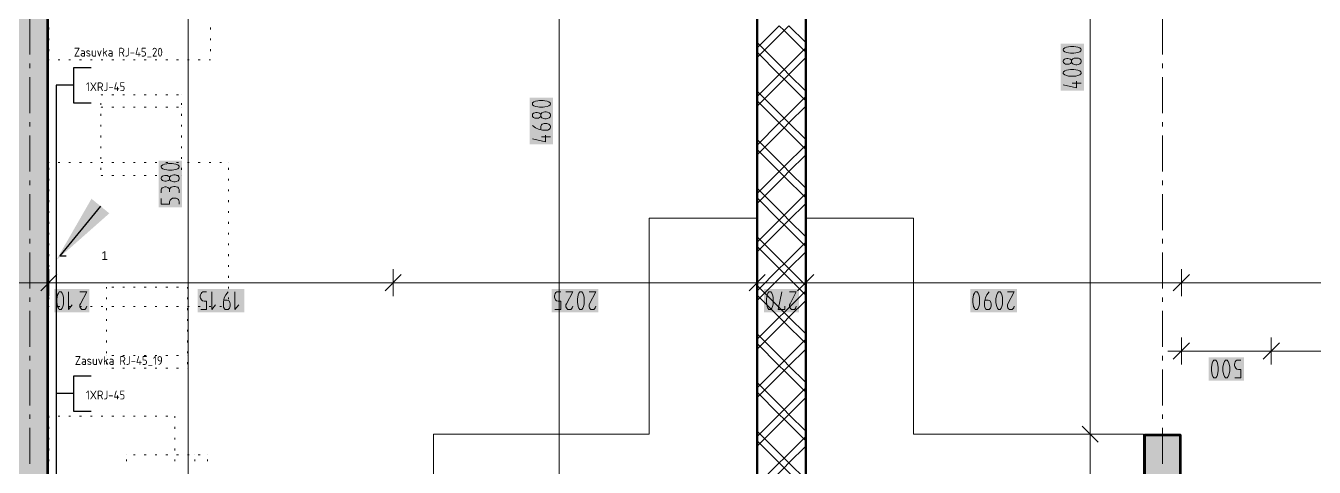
# Model space of a CAD drawing. Header units: millimetres. Extents: x 0 to 594, y 0 to 420.
# Drawn here: x 410.9 to 484.3, y 296.5 to 321.6 of the extents above; entities that cross this region are included whole.
import ezdxf
from ezdxf import colors
from ezdxf.entities.mleader import LeaderData, LeaderLine
from ezdxf.enums import TextEntityAlignment as Align
from ezdxf.math import Vec2, Vec3

# ---------------------------------------------------------------- set-up
doc = ezdxf.new("R2010")
doc.units = ezdxf.units.MM
doc.header["$LTSCALE"] = 8
for name, color, linetype in [('DESC', 1, 'Continuous'), ('PDF_Koty delkove', 7, 'Continuous'), ('PDF_Kuchyne', 7, 'Continuous'), ('PDF_Nabytek', 7, 'Continuous'), ('PDF_Osy hlavni', 7, 'Continuous'), ('PDF_Steny akusticke', 7, 'Continuous'), ('PDF_Steny obvodove nosne', 7, 'Continuous'), ('RED_2.5mm^2', 1, 'Continuous'), ('SYMS', 7, 'Continuous'), ('TAGS', 160, 'Continuous')]:
    doc.layers.add(name, color=color, linetype=linetype)
doc.styles.add('WD_IEC', font='isocp2.shx', dxfattribs={"width": 0.9, "height": 4})

# ---------------------------------------------------------------- blocks, each defined once
blk = doc.blocks.new('RJ45Zasuvka_')
at = {"layer": 'SYMS'}
for p, q in [((0, 0), (0, 1)), ((-1, 0), (-1, -1)), ((1, 0), (-1, 0)), ((1, -1), (1, 0))]:
    blk.add_line(p, q, dxfattribs=at)
at = {"style": 'WD_IEC'}
for tag, height, p in [('INST', 2.7, (-6.093, 12.868)), ('LOC', 2.7, (-6.093, 9.868)), ('TAG1', 2.5, (-6, 6.828)), ('XREF', 2.7, (-6, -2.915)), ('DESC1', 2.7, (-6, -5.715)), ('DESC2', 2.7, (-6, -8.955)), ('DESC3', 2.7, (-6, -12.195))]:
    blk.add_attdef(tag, text='', height=height, dxfattribs=at).set_placement(p, align=Align.RIGHT)
for tag, p, height, flags in [('MFG', (3.917, 14.122), 1.5, 9), ('CAT', (3.917, 11.622), 1.5, 9), ('X2TERM01', (0, 1), 0.08, 1), ('ASSYCODE', (2.5, -0.75), 1, 1), ('FAMILY', (2.5, -2.25), 1, 1)]:
    blk.add_attdef(tag, p, '', height=height, dxfattribs=dict(at, flags=flags))
at = {"style": 'WD_IEC', "width": 0.8}
blk.add_attdef('TERM01', text='', height=2, rotation=90, dxfattribs=at).set_placement((-1, 1), align=Align.RIGHT)

msp = doc.modelspace()

# ---------------------------------------------------------------- linework, layer by layer
at = {"layer": 'PDF_Koty delkove', "lineweight": 18}
for points in [[(420.125, 152.109), (420.125, 185.541), (420.125, 205.447), (420.125, 207.253), (420.125, 208.739), (420.125, 232.622), (420.125, 235.389), (420.125, 238.464), (420.125, 253.839), (420.125, 256.914), (420.125, 259.681), (420.125, 283.564), (420.125, 285.05), (420.125, 340.194)], [(441.282, 253.839), (441.282, 256.606), (441.282, 258.144), (441.282, 262.121), (441.282, 283.564), (441.282, 290.739), (441.282, 292.225), (441.282, 340.194)], [(471.548, 253.839), (471.548, 254.837), (471.548, 256.606), (471.548, 258.144), (471.548, 264.858), (471.548, 283.564), (471.548, 290.739), (471.548, 292.225), (471.548, 298.375), (471.548, 340.194)], [(470.625, 320.462), (470.42, 320.462), (470.318, 320.448), (470.199, 320.421), (470.096, 320.38), (470.027, 320.326), (470.011, 320.298), (470.011, 320.244), (470.027, 320.216), (470.096, 320.162), (470.199, 320.12), (470.318, 320.093), (470.42, 320.079), (470.625, 320.079), (470.727, 320.093), (470.847, 320.12), (470.95, 320.162), (471.019, 320.216)], [(471.019, 320.216), (471.036, 320.244), (471.036, 320.298), (471.019, 320.326), (470.95, 320.38), (470.847, 320.421), (470.727, 320.448), (470.625, 320.462)], [(470.489, 319.669), (470.471, 319.696), (470.42, 319.737), (470.352, 319.764), (470.284, 319.778), (470.215, 319.778), (470.147, 319.764), (470.079, 319.737), (470.027, 319.682), (470.011, 319.641), (470.011, 319.587), (470.027, 319.546), (470.079, 319.491), (470.147, 319.463), (470.215, 319.449), (470.284, 319.449), (470.352, 319.463), (470.42, 319.491), (470.471, 319.532), (470.489, 319.559), (470.506, 319.532), (470.557, 319.477), (470.642, 319.436), (470.727, 319.422), (470.796, 319.422), (470.881, 319.436), (470.967, 319.477), (471.019, 319.532), (471.036, 319.587), (471.036, 319.641), (471.019, 319.696), (470.967, 319.751), (470.881, 319.791), (470.796, 319.805)], [(470.796, 319.805), (470.727, 319.805), (470.642, 319.791), (470.557, 319.751), (470.506, 319.696), (470.489, 319.669), (470.489, 319.559)], [(470.762, 318.491), (470.762, 318.107), (470.011, 318.273)], [(471.036, 318.382), (470.523, 318.382)], [(440.086, 316.388), (440.017, 316.374), (439.949, 316.374), (439.881, 316.388), (439.812, 316.416), (439.761, 316.471), (439.745, 316.512), (439.745, 316.566), (439.761, 316.607), (439.812, 316.662), (439.881, 316.689), (439.949, 316.703), (440.017, 316.703), (440.086, 316.689), (440.154, 316.662), (440.205, 316.621), (440.222, 316.594)], [(440.222, 315.717), (440.222, 315.909), (440.24, 315.964), (440.274, 316.005), (440.308, 316.032), (440.359, 316.059), (440.427, 316.073), (440.564, 316.073), (440.632, 316.059), (440.684, 316.032), (440.717, 316.005), (440.752, 315.964), (440.77, 315.909), (440.77, 315.855), (440.752, 315.8), (440.717, 315.759), (440.684, 315.731), (440.632, 315.703), (440.564, 315.69), (440.325, 315.69), (440.086, 315.745), (439.915, 315.827), (439.745, 315.964)], [(440.222, 316.484), (440.205, 316.457), (440.154, 316.416), (440.086, 316.388)], [(440.496, 315.416), (440.496, 315.032), (439.745, 315.198)], [(440.77, 315.307), (440.257, 315.307)], [(419.201, 313.8), (418.996, 313.8), (418.895, 313.786), (418.775, 313.759), (418.672, 313.718), (418.604, 313.663), (418.587, 313.636), (418.587, 313.581), (418.604, 313.553), (418.672, 313.499), (418.775, 313.458), (418.895, 313.43), (418.996, 313.416), (419.201, 313.416), (419.304, 313.43), (419.424, 313.458), (419.526, 313.499), (419.595, 313.553), (419.612, 313.581), (419.612, 313.636), (419.595, 313.663)], [(419.595, 313.663), (419.526, 313.718), (419.424, 313.759), (419.304, 313.786), (419.201, 313.8)], [(419.065, 312.896), (419.047, 312.869), (418.996, 312.828), (418.928, 312.801), (418.86, 312.787), (418.791, 312.787), (418.723, 312.801), (418.655, 312.828), (418.604, 312.883), (418.587, 312.924), (418.587, 312.978), (418.604, 313.02), (418.655, 313.075), (418.723, 313.102), (418.791, 313.116), (418.86, 313.116), (418.928, 313.102), (418.996, 313.075), (419.047, 313.033), (419.065, 313.006)], [(419.372, 313.143), (419.304, 313.143), (419.219, 313.129), (419.133, 313.088), (419.082, 313.033), (419.065, 313.006), (419.065, 312.896), (419.082, 312.869), (419.133, 312.814), (419.219, 312.773)], [(419.219, 312.773), (419.304, 312.759), (419.372, 312.759), (419.457, 312.773), (419.543, 312.814), (419.595, 312.869), (419.612, 312.924), (419.612, 312.978), (419.595, 313.033), (419.543, 313.088), (419.457, 313.129), (419.372, 313.143)], [(418.587, 312.13), (418.587, 312.294), (418.604, 312.349), (418.638, 312.404), (418.69, 312.431), (418.791, 312.459), (418.86, 312.459), (418.962, 312.431), (419.031, 312.376), (419.065, 312.294), (419.065, 312.185)], [(419.612, 312.13), (419.612, 312.321), (419.577, 312.39), (419.526, 312.445), (419.441, 312.472), (419.372, 312.486), (419.304, 312.486), (419.219, 312.472), (419.151, 312.445), (419.1, 312.39), (419.065, 312.294)], [(418.587, 311.802), (418.587, 311.473), (419.065, 311.473), (419.065, 311.61), (419.1, 311.705), (419.151, 311.76), (419.236, 311.815), (419.304, 311.829), (419.372, 311.829), (419.441, 311.815), (419.509, 311.788), (419.56, 311.746), (419.595, 311.692), (419.612, 311.61), (419.612, 311.473)], [(412.637, 307.466), (411.715, 306.544)], [(412.176, 307.774), (412.176, 307.005), (412.176, 306.236)], [(432.266, 307.466), (431.343, 306.544)], [(431.804, 307.774), (431.804, 307.005), (431.804, 306.236)], [(453.022, 307.466), (452.099, 306.544)], [(452.56, 307.774), (452.56, 307.005), (452.56, 306.236)], [(455.789, 307.466), (454.867, 306.544)], [(455.328, 307.774), (455.328, 307.005), (455.328, 306.236)], [(477.212, 307.466), (476.289, 306.544)], [(476.75, 307.774), (476.75, 307.005), (476.75, 306.236)], [(496.84, 307.005), (485.538, 307.005), (476.75, 307.005), (455.328, 307.005), (452.561, 307.005), (441.329, 307.005), (431.804, 307.005), (426.26, 307.005), (422.64, 307.005), (412.176, 307.005), (410.023, 307.005), (405.611, 307.005), (383.732, 307.005), (382.246, 307.005), (347.601, 307.005), (345.449, 307.005), (310.804, 307.005)], [(412.773, 305.484), (412.801, 305.468), (412.855, 305.468), (412.883, 305.484), (412.937, 305.553), (412.978, 305.655), (413.006, 305.775), (413.02, 305.876), (413.02, 306.081), (413.006, 306.184), (412.978, 306.304), (412.937, 306.406), (412.883, 306.475), (412.855, 306.492), (412.801, 306.492), (412.773, 306.475), (412.719, 306.406), (412.678, 306.304), (412.651, 306.184), (412.637, 306.081)], [(413.294, 306.492), (413.294, 305.468), (413.512, 305.74)], [(413.951, 306.492), (414.334, 306.492), (413.978, 305.809), (413.951, 305.74), (413.951, 305.638), (413.978, 305.57), (414.019, 305.519), (414.06, 305.484), (414.115, 305.468), (414.169, 305.468), (414.224, 305.484), (414.265, 305.519), (414.307, 305.57), (414.334, 305.671)], [(420.84, 305.468), (421.168, 305.468), (421.168, 305.945), (421.031, 305.945), (420.936, 305.98), (420.881, 306.031), (420.827, 306.116), (420.813, 306.184), (420.813, 306.253), (420.827, 306.321), (420.854, 306.389), (420.895, 306.44), (420.949, 306.475), (421.031, 306.492), (421.168, 306.492)], [(421.47, 306.492), (421.47, 305.468), (421.688, 305.74)], [(422.4, 306.492), (422.263, 306.321), (422.181, 306.15), (422.127, 305.911), (422.127, 305.671), (422.141, 305.604), (422.168, 305.553), (422.195, 305.519)], [(422.784, 306.492), (422.784, 305.468), (423.002, 305.74)], [(441.032, 305.468), (441.361, 305.468), (441.361, 305.945), (441.223, 305.945), (441.128, 305.98), (441.073, 306.031), (441.019, 306.116), (441.005, 306.184), (441.005, 306.253), (441.019, 306.321), (441.046, 306.389), (441.087, 306.44), (441.141, 306.475), (441.223, 306.492), (441.361, 306.492)], [(441.662, 306.492), (442.046, 306.492), (441.689, 305.809), (441.662, 305.74), (441.662, 305.638), (441.689, 305.57), (441.73, 305.519), (441.771, 305.484), (441.826, 305.468), (441.88, 305.468), (441.936, 305.484), (441.977, 305.519), (442.018, 305.57), (442.046, 305.671)], [(442.661, 305.655), (442.689, 305.775), (442.703, 305.876), (442.703, 306.081), (442.689, 306.184), (442.661, 306.304), (442.62, 306.406), (442.565, 306.475), (442.538, 306.492), (442.483, 306.492), (442.455, 306.475), (442.401, 306.406), (442.36, 306.304), (442.333, 306.184), (442.319, 306.081)], [(442.976, 306.492), (443.36, 306.492), (443.003, 305.809), (442.976, 305.74), (442.976, 305.638), (443.003, 305.57), (443.044, 305.519), (443.085, 305.484), (443.14, 305.468), (443.195, 305.468), (443.25, 305.484), (443.291, 305.519), (443.332, 305.57), (443.36, 305.671)], [(454.136, 305.671), (454.136, 305.468), (453.752, 305.468), (453.971, 306.492)], [(454.409, 306.492), (454.793, 306.492), (454.436, 305.809), (454.409, 305.74), (454.409, 305.638), (454.436, 305.57), (454.478, 305.519), (454.519, 305.484), (454.574, 305.468), (454.628, 305.468), (454.683, 305.484), (454.724, 305.519), (454.765, 305.57), (454.793, 305.671)], [(465.792, 306.492), (465.655, 306.321), (465.573, 306.15), (465.519, 305.911), (465.519, 305.671), (465.533, 305.604), (465.56, 305.553), (465.587, 305.519), (465.628, 305.484)], [(466.833, 306.492), (467.216, 306.492), (466.86, 305.809), (466.833, 305.74), (466.833, 305.638), (466.86, 305.57), (466.901, 305.519), (466.942, 305.484), (466.997, 305.468), (467.051, 305.468), (467.106, 305.484), (467.147, 305.519), (467.188, 305.57), (467.216, 305.671)], [(412.637, 306.081), (412.637, 305.876), (412.651, 305.775), (412.678, 305.655), (412.719, 305.553), (412.773, 305.484)], [(422.195, 305.519), (422.236, 305.484), (422.291, 305.468), (422.345, 305.468), (422.4, 305.484), (422.441, 305.519), (422.468, 305.553), (422.496, 305.604), (422.51, 305.671), (422.51, 305.809), (422.496, 305.876), (422.468, 305.945), (422.4, 305.996), (422.345, 306.014), (422.154, 306.014)], [(442.319, 306.081), (442.319, 305.876), (442.333, 305.775), (442.36, 305.655), (442.401, 305.553), (442.455, 305.484), (442.483, 305.468), (442.538, 305.468), (442.565, 305.484), (442.62, 305.553), (442.661, 305.655)], [(465.628, 305.484), (465.683, 305.468), (465.737, 305.468), (465.792, 305.484), (465.833, 305.519), (465.86, 305.553), (465.888, 305.604), (465.902, 305.671), (465.902, 305.809), (465.888, 305.876), (465.86, 305.945), (465.792, 305.996), (465.737, 306.014), (465.546, 306.014)], [(477.212, 303.572), (476.289, 302.65)], [(476.75, 303.88), (476.75, 303.111), (476.75, 302.342)], [(482.336, 303.572), (481.413, 302.65)], [(481.874, 303.88), (481.874, 303.111), (481.874, 302.342)], [(476.75, 303.111), (475.982, 303.111)], [(541.427, 303.111), (521.756, 303.111), (504.733, 303.111), (499.608, 303.111), (496.84, 303.111), (481.874, 303.111), (476.75, 303.111)], [(479.421, 302.513), (479.367, 302.581), (479.339, 302.599), (479.285, 302.599), (479.257, 302.581), (479.203, 302.513), (479.162, 302.41), (479.134, 302.29), (479.12, 302.188)], [(479.12, 302.188), (479.12, 301.983), (479.134, 301.881), (479.162, 301.761), (479.203, 301.659), (479.257, 301.59), (479.285, 301.574), (479.339, 301.574), (479.367, 301.59), (479.421, 301.659), (479.462, 301.761), (479.49, 301.881), (479.504, 301.983), (479.504, 302.188), (479.49, 302.29), (479.462, 302.41), (479.421, 302.513)], [(479.805, 301.574), (480.133, 301.574), (480.133, 302.051), (479.996, 302.051), (479.901, 302.086), (479.846, 302.137), (479.791, 302.223), (479.777, 302.29), (479.777, 302.359), (479.791, 302.428), (479.819, 302.495), (479.86, 302.546), (479.914, 302.581), (479.996, 302.599), (480.133, 302.599)], [(472.317, 298.375), (471.548, 298.375), (470.78, 298.375)], [(472.01, 297.914), (471.087, 298.836)]]:
    msp.add_lwpolyline(points, dxfattribs=at)
for points in [[(470.625, 319.148), (470.42, 319.148), (470.318, 319.134), (470.199, 319.107), (470.096, 319.066), (470.027, 319.012), (470.011, 318.984), (470.011, 318.93), (470.027, 318.902), (470.096, 318.847), (470.199, 318.806), (470.318, 318.778), (470.42, 318.764), (470.625, 318.764), (470.727, 318.778), (470.847, 318.806), (470.95, 318.847), (471.019, 318.902), (471.036, 318.93), (471.036, 318.984), (471.019, 319.012), (470.95, 319.066), (470.847, 319.107), (470.727, 319.134)], [(440.359, 317.387), (440.154, 317.387), (440.052, 317.373), (439.932, 317.346), (439.83, 317.305), (439.761, 317.251), (439.745, 317.223), (439.745, 317.169), (439.761, 317.141), (439.83, 317.087), (439.932, 317.046), (440.052, 317.018), (440.154, 317.004), (440.359, 317.004), (440.461, 317.018), (440.581, 317.046), (440.684, 317.087), (440.752, 317.141), (440.77, 317.169), (440.77, 317.223), (440.752, 317.251), (440.684, 317.305), (440.581, 317.346), (440.461, 317.373)], [(440.53, 316.73), (440.461, 316.73), (440.376, 316.716), (440.291, 316.676), (440.24, 316.621), (440.222, 316.594), (440.222, 316.484), (440.24, 316.457), (440.291, 316.402), (440.376, 316.361), (440.461, 316.347), (440.53, 316.347), (440.615, 316.361), (440.701, 316.402), (440.752, 316.457), (440.77, 316.512), (440.77, 316.566), (440.752, 316.621), (440.701, 316.676), (440.615, 316.716)], [(453.095, 306.081), (453.095, 305.876), (453.109, 305.775), (453.136, 305.655), (453.177, 305.553), (453.232, 305.484), (453.26, 305.468), (453.314, 305.468), (453.342, 305.484), (453.396, 305.553), (453.437, 305.655), (453.465, 305.775), (453.479, 305.876), (453.479, 306.081), (453.465, 306.184), (453.437, 306.304), (453.396, 306.406), (453.342, 306.475), (453.314, 306.492), (453.26, 306.492), (453.232, 306.475), (453.177, 306.406), (453.136, 306.304), (453.109, 306.184)], [(464.862, 306.081), (464.862, 305.876), (464.876, 305.775), (464.903, 305.655), (464.944, 305.553), (464.998, 305.484), (465.026, 305.468), (465.08, 305.468), (465.108, 305.484), (465.162, 305.553), (465.203, 305.655), (465.231, 305.775), (465.245, 305.876), (465.245, 306.081), (465.231, 306.184), (465.203, 306.304), (465.162, 306.406), (465.108, 306.475), (465.08, 306.492), (465.026, 306.492), (464.998, 306.475), (464.944, 306.406), (464.903, 306.304), (464.876, 306.184)], [(466.176, 306.081), (466.176, 305.876), (466.19, 305.775), (466.217, 305.655), (466.258, 305.553), (466.312, 305.484), (466.34, 305.468), (466.394, 305.468), (466.422, 305.484), (466.476, 305.553), (466.517, 305.655), (466.545, 305.775), (466.559, 305.876), (466.559, 306.081), (466.545, 306.184), (466.517, 306.304), (466.476, 306.406), (466.422, 306.475), (466.394, 306.492), (466.34, 306.492), (466.312, 306.475), (466.258, 306.406), (466.217, 306.304), (466.19, 306.184)], [(478.463, 302.188), (478.463, 301.983), (478.477, 301.881), (478.504, 301.761), (478.546, 301.659), (478.6, 301.59), (478.628, 301.574), (478.682, 301.574), (478.71, 301.59), (478.764, 301.659), (478.805, 301.761), (478.833, 301.881), (478.847, 301.983), (478.847, 302.188), (478.833, 302.29), (478.805, 302.41), (478.764, 302.513), (478.71, 302.581), (478.682, 302.599), (478.628, 302.599), (478.6, 302.581), (478.546, 302.513), (478.504, 302.41), (478.477, 302.29)]]:
    msp.add_lwpolyline(points, close=True, dxfattribs=at)
at = {"layer": 'PDF_Koty delkove', "color": 7, "lineweight": 18, "true_color": 0xffffff, "transparency": 33554559}
for points in [[(471.19, 317.954), (471.19, 320.616), (469.857, 317.954), (469.857, 320.616)], [(440.923, 314.879), (440.923, 317.541), (439.591, 314.879), (439.591, 317.541)], [(419.766, 311.291), (419.766, 313.953), (418.433, 311.291), (418.433, 313.953)], [(414.488, 306.646), (412.483, 306.646), (414.488, 305.314), (412.483, 305.314)], [(423.321, 306.646), (420.659, 306.646), (423.321, 305.314), (420.659, 305.314)], [(443.513, 306.646), (440.851, 306.646), (443.513, 305.314), (440.851, 305.314)], [(454.947, 306.646), (452.942, 306.646), (454.947, 305.314), (452.942, 305.314)], [(467.37, 306.646), (464.708, 306.646), (467.37, 305.314), (464.708, 305.314)], [(480.315, 302.752), (478.31, 302.752), (480.315, 301.42), (478.31, 301.42)]]:
    msp.add_solid(points, dxfattribs=at)
at = {"layer": 'PDF_Kuchyne', "lineweight": 13}
msp.add_lwpolyline([(452.56, 298.375), (452.56, 310.675), (446.411, 310.675), (446.411, 298.375), (434.111, 298.375), (434.111, 292.225), (452.56, 292.225), (452.56, 298.375)], dxfattribs=at)
msp.add_lwpolyline([(455.328, 298.375), (455.328, 310.675), (461.478, 310.675), (461.478, 298.375), (474.598, 298.375), (474.598, 292.225), (455.328, 292.225)], close=True, dxfattribs=at)
at = {"layer": 'PDF_Nabytek', "lineweight": 13}
for points in [[(412.176, 321.435), (412.176, 321.537)], [(421.401, 321.435), (421.401, 321.537)], [(412.176, 320.82), (412.176, 320.922)], [(412.176, 320.205), (412.176, 320.307)], [(421.401, 320.82), (421.401, 320.922)], [(421.401, 320.205), (421.401, 320.307)], [(412.187, 319.695), (412.176, 319.695)], [(412.176, 319.695), (412.176, 319.695)], [(412.176, 319.695), (412.176, 319.695)], [(412.802, 319.695), (412.699, 319.695)], [(413.417, 319.695), (413.314, 319.695)], [(414.032, 319.695), (413.929, 319.695)], [(414.647, 319.695), (414.544, 319.695)], [(415.262, 319.695), (415.159, 319.695)], [(415.877, 319.695), (415.774, 319.695)], [(416.492, 319.695), (416.389, 319.695)], [(417.107, 319.695), (417.004, 319.695)], [(417.722, 319.695), (417.619, 319.695)], [(418.337, 319.695), (418.234, 319.695)], [(418.952, 319.695), (418.849, 319.695)], [(419.567, 319.695), (419.464, 319.695)], [(420.182, 319.695), (420.079, 319.695)], [(420.797, 319.695), (420.694, 319.695)], [(421.401, 319.695), (421.309, 319.695)], [(421.401, 319.695), (421.401, 319.695)], [(421.401, 319.695), (421.401, 319.695)], [(415.132, 317.717), (415.132, 317.717)], [(415.132, 317.717), (415.132, 317.717)], [(415.262, 317.717), (415.159, 317.717)], [(415.877, 317.717), (415.774, 317.717)], [(416.492, 317.717), (416.389, 317.717)], [(417.107, 317.717), (417.004, 317.717)], [(417.722, 317.717), (417.619, 317.717)], [(418.337, 317.717), (418.234, 317.717)], [(418.952, 317.717), (418.849, 317.717)], [(419.567, 317.717), (419.464, 317.717)], [(419.744, 317.717), (419.744, 317.717)], [(419.744, 317.717), (419.744, 317.717)], [(415.132, 317.13), (415.132, 317.232)], [(415.132, 317), (415.132, 317)], [(415.262, 317), (415.159, 317)], [(415.877, 317), (415.774, 317)], [(416.492, 317), (416.389, 317)], [(417.107, 317), (417.004, 317)], [(417.722, 317), (417.619, 317)], [(418.337, 317), (418.234, 317)], [(418.952, 317), (418.849, 317)], [(419.567, 317), (419.464, 317)], [(419.744, 317.13), (419.744, 317.232)], [(419.744, 317), (419.744, 317)], [(415.132, 316.515), (415.132, 316.617)], [(415.132, 315.9), (415.132, 316.002)], [(419.744, 316.515), (419.744, 316.617)], [(419.744, 315.9), (419.744, 316.002)], [(415.132, 315.285), (415.132, 315.387)], [(419.744, 315.285), (419.744, 315.387)], [(415.132, 314.67), (415.132, 314.772)], [(419.744, 314.67), (419.744, 314.772)], [(412.187, 313.852), (412.176, 313.852)], [(412.176, 313.852), (412.176, 313.852)], [(412.176, 313.852), (412.176, 313.852)], [(412.802, 313.852), (412.699, 313.852)], [(413.417, 313.852), (413.314, 313.852)], [(414.032, 313.852), (413.929, 313.852)], [(414.647, 313.852), (414.544, 313.852)], [(415.132, 314.055), (415.132, 314.157)], [(415.262, 313.852), (415.159, 313.852)], [(415.877, 313.852), (415.774, 313.852)], [(416.492, 313.852), (416.389, 313.852)], [(417.107, 313.852), (417.004, 313.852)], [(417.722, 313.852), (417.619, 313.852)], [(418.337, 313.852), (418.234, 313.852)], [(418.952, 313.852), (418.849, 313.852)], [(419.567, 313.852), (419.464, 313.852)], [(419.744, 314.055), (419.744, 314.157)], [(420.182, 313.852), (420.079, 313.852)], [(420.797, 313.852), (420.694, 313.852)], [(421.412, 313.852), (421.309, 313.852)], [(422.027, 313.852), (421.924, 313.852)], [(422.426, 313.852), (422.426, 313.852)], [(422.426, 313.852), (422.426, 313.852)], [(412.176, 313.44), (412.176, 313.542)], [(415.132, 313.44), (415.132, 313.542)], [(415.132, 313.105), (415.132, 313.105)], [(415.132, 313.105), (415.132, 313.105)], [(415.262, 313.105), (415.159, 313.105)], [(415.877, 313.105), (415.774, 313.105)], [(416.492, 313.105), (416.389, 313.105)], [(417.107, 313.105), (417.004, 313.105)], [(417.722, 313.105), (417.619, 313.105)], [(418.337, 313.105), (418.234, 313.105)], [(418.952, 313.105), (418.849, 313.105)], [(419.567, 313.105), (419.464, 313.105)], [(419.744, 313.44), (419.744, 313.542)], [(419.744, 313.105), (419.744, 313.105)], [(419.744, 313.105), (419.744, 313.105)], [(422.426, 313.44), (422.426, 313.542)], [(412.176, 312.825), (412.176, 312.927)], [(412.176, 312.21), (412.176, 312.312)], [(422.426, 312.825), (422.426, 312.927)], [(422.426, 312.21), (422.426, 312.312)], [(412.176, 311.595), (412.176, 311.697)], [(422.426, 311.595), (422.426, 311.697)], [(412.176, 310.98), (412.176, 311.082)], [(422.426, 310.98), (422.426, 311.082)], [(412.176, 310.365), (412.176, 310.467)], [(422.426, 310.365), (422.426, 310.467)], [(412.176, 309.75), (412.176, 309.852)], [(422.426, 309.75), (422.426, 309.852)], [(412.176, 309.135), (412.176, 309.237)], [(412.176, 308.52), (412.176, 308.622)], [(422.426, 309.135), (422.426, 309.237)], [(422.426, 308.52), (422.426, 308.622)], [(412.176, 307.905), (412.176, 308.007)], [(422.426, 307.905), (422.426, 308.007)], [(412.176, 307.29), (412.176, 307.392)], [(422.426, 307.29), (422.426, 307.392)], [(412.176, 306.675), (412.176, 306.777)], [(415.468, 306.749), (415.468, 306.749)], [(415.468, 306.675), (415.468, 306.749)], [(415.468, 306.749), (415.468, 306.749)], [(415.877, 306.749), (415.774, 306.749)], [(416.492, 306.749), (416.389, 306.749)], [(417.107, 306.749), (417.004, 306.749)], [(417.722, 306.749), (417.619, 306.749)], [(418.337, 306.749), (418.234, 306.749)], [(418.952, 306.749), (418.849, 306.749)], [(419.567, 306.749), (419.464, 306.749)], [(420.08, 306.675), (420.08, 306.749), (420.079, 306.749)], [(420.08, 306.749), (420.08, 306.749)], [(422.426, 306.675), (422.426, 306.777)], [(412.176, 306.06), (412.176, 306.162)], [(412.176, 305.652), (412.176, 305.652)], [(412.187, 305.652), (412.176, 305.652)], [(412.176, 305.652), (412.176, 305.652)], [(412.802, 305.652), (412.699, 305.652)], [(413.417, 305.652), (413.314, 305.652)], [(414.032, 305.652), (413.929, 305.652)], [(414.647, 305.652), (414.544, 305.652)], [(415.262, 305.652), (415.159, 305.652)], [(415.468, 306.06), (415.468, 306.162)], [(415.877, 305.652), (415.774, 305.652)], [(416.492, 305.652), (416.389, 305.652)], [(417.107, 305.652), (417.004, 305.652)], [(417.722, 305.652), (417.619, 305.652)], [(418.337, 305.652), (418.234, 305.652)], [(418.952, 305.652), (418.849, 305.652)], [(419.567, 305.652), (419.464, 305.652)], [(420.182, 305.652), (420.079, 305.652)], [(420.08, 306.06), (420.08, 306.162)], [(420.797, 305.652), (420.694, 305.652)], [(421.412, 305.652), (421.309, 305.652)], [(422.027, 305.652), (421.924, 305.652)], [(422.426, 306.06), (422.426, 306.162)], [(422.426, 305.652), (422.426, 305.652)], [(422.426, 305.652), (422.426, 305.652)], [(415.468, 305.445), (415.468, 305.547)], [(415.468, 304.83), (415.468, 304.932)], [(420.08, 305.445), (420.08, 305.547)], [(420.08, 304.83), (420.08, 304.932)], [(415.468, 304.215), (415.468, 304.317)], [(420.08, 304.215), (420.08, 304.317)], [(415.468, 303.6), (415.468, 303.702)], [(420.08, 303.6), (420.08, 303.702)], [(415.468, 302.985), (415.468, 303.087)], [(415.468, 302.854), (415.468, 302.854)], [(415.877, 302.854), (415.774, 302.854)], [(416.492, 302.854), (416.389, 302.854)], [(417.107, 302.854), (417.004, 302.854)], [(417.722, 302.854), (417.619, 302.854)], [(418.337, 302.854), (418.234, 302.854)], [(418.952, 302.854), (418.849, 302.854)], [(419.567, 302.854), (419.464, 302.854)], [(420.08, 302.854), (420.079, 302.854)], [(420.08, 302.985), (420.08, 303.087)], [(420.08, 302.854), (420.08, 302.854)], [(415.468, 302.37), (415.468, 302.472)], [(415.468, 302.136), (415.468, 302.136)], [(415.468, 302.136), (415.468, 302.136)], [(415.877, 302.136), (415.774, 302.136)], [(416.492, 302.136), (416.389, 302.136)], [(417.107, 302.136), (417.004, 302.136)], [(417.722, 302.136), (417.619, 302.136)], [(418.337, 302.136), (418.234, 302.136)], [(418.952, 302.136), (418.849, 302.136)], [(419.567, 302.136), (419.464, 302.136)], [(420.08, 302.136), (420.079, 302.136)], [(420.08, 302.37), (420.08, 302.472)], [(420.08, 302.136), (420.08, 302.136)], [(420.08, 302.136), (420.08, 302.136)], [(412.187, 299.4), (412.176, 299.4)], [(412.176, 299.4), (412.176, 299.4)], [(412.176, 299.4), (412.176, 299.4)], [(412.176, 299.295), (412.176, 299.397)], [(412.802, 299.4), (412.699, 299.4)], [(413.417, 299.4), (413.314, 299.4)], [(414.032, 299.4), (413.929, 299.4)], [(414.647, 299.4), (414.544, 299.4)], [(415.262, 299.4), (415.159, 299.4)], [(415.877, 299.4), (415.774, 299.4)], [(416.492, 299.4), (416.389, 299.4)], [(417.107, 299.4), (417.004, 299.4)], [(417.722, 299.4), (417.619, 299.4)], [(418.337, 299.4), (418.234, 299.4)], [(418.952, 299.4), (418.849, 299.4)], [(419.351, 299.4), (419.351, 299.4)], [(419.351, 299.4), (419.351, 299.4)], [(419.351, 299.295), (419.351, 299.397)], [(412.176, 298.68), (412.176, 298.782)], [(419.351, 298.68), (419.351, 298.782)], [(412.176, 298.065), (412.176, 298.167)], [(412.176, 297.45), (412.176, 297.552)], [(419.351, 298.065), (419.351, 298.167)], [(419.351, 297.45), (419.351, 297.552)], [(412.176, 296.835), (412.176, 296.937)], [(416.601, 297.196), (416.601, 297.196)], [(416.601, 297.196), (416.601, 297.196)], [(416.601, 296.835), (416.601, 296.937)], [(417.107, 297.196), (417.004, 297.196)], [(417.722, 297.196), (417.619, 297.196)], [(418.337, 297.196), (418.234, 297.196)], [(418.952, 297.196), (418.849, 297.196)], [(419.351, 296.835), (419.351, 296.937)], [(419.567, 297.196), (419.464, 297.196)], [(420.182, 297.196), (420.079, 297.196)], [(420.496, 297.196), (420.496, 297.196)], [(420.496, 296.835), (420.496, 296.937)], [(420.797, 297.196), (420.694, 297.196)], [(421.214, 297.196), (421.214, 297.196)], [(421.214, 297.196), (421.214, 297.196)], [(421.214, 296.835), (421.214, 296.937)]]:
    msp.add_lwpolyline(points, dxfattribs=at)
at = {"layer": 'PDF_Osy hlavni', "lineweight": 18}
for points in [[(411.1, 320), (411.1, 322.05)], [(475.674, 320), (475.674, 322.05)], [(411.1, 319.231), (411.1, 319.487)], [(475.674, 319.231), (475.674, 319.487)], [(411.1, 316.669), (411.1, 318.719)], [(475.674, 316.669), (475.674, 318.719)], [(411.1, 315.9), (411.1, 316.156)], [(475.674, 315.9), (475.674, 316.156)], [(411.1, 313.337), (411.1, 315.387)], [(475.674, 313.337), (475.674, 315.387)], [(411.1, 312.569), (411.1, 312.825)], [(475.674, 312.569), (475.674, 312.825)], [(411.1, 310.006), (411.1, 312.056)], [(475.674, 310.006), (475.674, 312.056)], [(411.1, 309.237), (411.1, 309.494)], [(475.674, 309.237), (475.674, 309.494)], [(411.1, 306.675), (411.1, 308.725)], [(475.674, 306.675), (475.674, 308.725)], [(411.1, 305.906), (411.1, 306.162)], [(475.674, 305.906), (475.674, 306.162)], [(411.1, 303.344), (411.1, 305.394)], [(475.674, 303.344), (475.674, 305.394)], [(411.1, 302.575), (411.1, 302.831)], [(475.674, 302.575), (475.674, 302.831)], [(411.1, 300.012), (411.1, 302.062)], [(475.674, 300.012), (475.674, 302.062)], [(411.1, 299.244), (411.1, 299.5)], [(475.674, 299.244), (475.674, 299.5)], [(411.1, 296.681), (411.1, 298.731)], [(475.674, 296.681), (475.674, 298.731)]]:
    msp.add_lwpolyline(points, dxfattribs=at)
at = {"layer": 'PDF_Steny akusticke', "lineweight": 50}
msp.add_lwpolyline([(455.174, 292.225), (455.328, 292.225), (455.328, 340.194), (452.56, 340.194), (452.56, 292.225), (452.714, 292.225)], dxfattribs=at)
at = {"layer": 'PDF_Steny akusticke', "lineweight": 9}
for points in [[(452.56, 320.381), (453.821, 321.642)], [(452.56, 319.828), (454.098, 321.365)], [(454.098, 321.365), (453.821, 321.642)], [(454.098, 321.365), (454.375, 321.642)], [(455.328, 320.135), (454.098, 321.365)], [(455.328, 320.689), (454.375, 321.642)], [(455.328, 317.921), (454.375, 318.875), (454.098, 319.151), (452.56, 320.689)], [(454.098, 319.151), (455.328, 320.381)], [(455.328, 317.368), (454.098, 318.598), (453.821, 318.875), (452.56, 320.135)], [(454.375, 318.875), (455.328, 319.828)], [(452.56, 317.614), (453.821, 318.875)], [(453.821, 318.875), (454.098, 319.151)], [(454.098, 318.598), (454.375, 318.875)], [(452.56, 317.06), (454.098, 318.598)], [(455.328, 315.154), (454.375, 316.107), (454.098, 316.384), (452.56, 317.921)], [(455.328, 314.6), (454.098, 315.83), (453.821, 316.107), (452.56, 317.368)], [(454.098, 316.384), (455.328, 317.614)], [(454.375, 316.107), (455.328, 317.06)], [(452.56, 314.846), (453.821, 316.107)], [(453.821, 316.107), (454.098, 316.384)], [(454.098, 315.83), (454.375, 316.107)], [(452.56, 314.293), (454.098, 315.83)], [(455.328, 312.386), (454.375, 313.34), (454.098, 313.616), (452.56, 315.154)], [(455.328, 311.833), (454.098, 313.063), (453.821, 313.34), (452.56, 314.6)], [(454.098, 313.616), (455.328, 314.846)], [(454.375, 313.34), (455.328, 314.293)], [(452.56, 312.079), (453.821, 313.34)], [(452.56, 311.525), (454.098, 313.063)], [(453.821, 313.34), (454.098, 313.616)], [(454.098, 313.063), (454.375, 313.34)], [(454.375, 310.572), (454.098, 310.849), (452.56, 312.386)], [(453.821, 310.572), (452.56, 311.833)], [(454.098, 310.849), (455.328, 312.079)], [(454.375, 310.572), (455.328, 311.525)], [(453.821, 310.572), (454.098, 310.849)], [(452.56, 309.311), (453.821, 310.572)], [(452.56, 308.758), (454.098, 310.295)], [(454.098, 310.295), (453.821, 310.572)], [(454.098, 310.295), (454.375, 310.572)], [(455.328, 309.066), (454.098, 310.295)], [(455.328, 309.619), (454.375, 310.572)], [(455.328, 306.852), (454.375, 307.805), (454.098, 308.082), (452.56, 309.619)], [(454.098, 308.082), (455.328, 309.311)], [(455.328, 306.298), (454.098, 307.528), (453.821, 307.805), (452.56, 309.066)], [(454.375, 307.805), (455.328, 308.758)], [(452.56, 306.544), (453.821, 307.805)], [(452.56, 305.991), (454.098, 307.528), (454.375, 307.805)], [(453.821, 307.805), (454.098, 308.082)], [(454.375, 305.037), (454.098, 305.314), (452.56, 306.852)], [(452.56, 303.777), (453.821, 305.037), (454.098, 305.314), (455.328, 306.544)], [(453.821, 305.037), (452.56, 306.298)], [(452.56, 303.223), (454.098, 304.761), (454.375, 305.037), (455.328, 305.991)], [(454.098, 304.761), (453.821, 305.037)], [(455.328, 304.084), (454.375, 305.037)], [(455.328, 303.531), (454.098, 304.761)], [(454.375, 302.27), (454.098, 302.547), (452.56, 304.084)], [(453.821, 302.27), (452.56, 303.531)], [(454.098, 302.547), (455.328, 303.777)], [(454.375, 302.27), (455.328, 303.223)], [(452.56, 301.009), (453.821, 302.27)], [(452.56, 300.456), (454.098, 301.993), (454.375, 302.27)], [(453.821, 302.27), (454.098, 302.547)], [(454.098, 301.993), (453.821, 302.27)], [(455.328, 300.763), (454.098, 301.993)], [(455.328, 301.317), (454.375, 302.27)], [(454.375, 299.502), (454.098, 299.779), (452.56, 301.317)], [(452.56, 298.242), (453.821, 299.502), (454.098, 299.779), (455.328, 301.009)], [(453.821, 299.502), (452.56, 300.763)], [(452.56, 297.688), (454.098, 299.226), (454.375, 299.502), (455.328, 300.456)], [(455.328, 297.996), (454.098, 299.226), (453.821, 299.502)], [(455.328, 298.549), (454.375, 299.502)], [(454.375, 296.735), (454.098, 297.012), (452.56, 298.549)], [(453.821, 296.735), (452.56, 297.996)], [(453.821, 296.735), (454.098, 297.012), (455.328, 298.242)], [(454.375, 296.735), (455.328, 297.688)], [(452.56, 295.474), (453.821, 296.735)], [(452.56, 294.921), (454.098, 296.458), (454.375, 296.735)], [(455.328, 295.228), (454.098, 296.458), (453.821, 296.735)], [(455.328, 295.782), (454.375, 296.735)]]:
    msp.add_lwpolyline(points, dxfattribs=at)
at = {"layer": 'PDF_Steny obvodove nosne', "lineweight": 70}
for points in [[(410.075, 340.348), (410.075, 340.194), (410.075, 256.606), (410.075, 253.993), (412.125, 253.993), (412.125, 256.606), (412.125, 256.914), (412.125, 259.681), (412.125, 283.564), (412.125, 285.05), (412.125, 340.194), (412.125, 342.603), (410.075, 342.603)], [(476.699, 282.539), (476.699, 283.051), (476.699, 284.537), (476.699, 298.324), (474.649, 298.324), (474.649, 292.225), (474.649, 290.739), (474.649, 282.539)]]:
    msp.add_lwpolyline(points, dxfattribs=at)
at = {"layer": 'PDF_Steny obvodove nosne', "color": 9, "lineweight": 9, "true_color": 0xc0c0c0, "transparency": 33554559}
for points in [[(412.125, 253.993), (412.125, 342.603), (410.075, 253.993), (410.075, 342.603)], [(474.649, 282.539), (476.699, 282.539), (474.649, 298.324), (476.699, 298.324)]]:
    msp.add_solid(points, dxfattribs=at)
at = {"layer": 'RED_2.5mm^2'}
for p, q in [((412.592, 318.251), (412.592, 300.683)), ((412.589, 300.683), (412.589, 247.573))]:
    msp.add_line(p, q, dxfattribs=at)

# ---------------------------------------------------------------- block references
at = {"layer": 'SYMS'}
ref = msp.add_blockref('RJ45Zasuvka_', (413.592, 318.251), dxfattribs=dict(at, rotation=89.99999999999999))
ref.add_attrib('TAG1', 'Zasuvka RJ-45_20', dxfattribs={"layer": 'TAGS', "height": 0.5, "style": 'WD_IEC'}).set_placement((418.673, 319.889), align=Align.RIGHT)
ref.add_attrib('DESC1', '1XRJ-45', dxfattribs={"layer": 'DESC', "height": 0.5, "style": 'WD_IEC'}).set_placement((416.534, 317.922), align=Align.RIGHT)
ref = msp.add_blockref('RJ45Zasuvka_', (413.589, 300.683), dxfattribs=dict(at, rotation=89.99999999999999))
ref.add_attrib('TAG1', 'Zasuvka RJ-45_19', dxfattribs={"layer": 'TAGS', "height": 0.5, "style": 'WD_IEC'}).set_placement((418.67, 302.321), align=Align.RIGHT)
ref.add_attrib('DESC1', '1XRJ-45', dxfattribs={"layer": 'DESC', "height": 0.5, "style": 'WD_IEC'}).set_placement((416.531, 300.355), align=Align.RIGHT)

# ---------------------------------------------------------------- leaders
ml = msp.add_multileader_mtext('Standard', dxfattribs=at)
ml.set_content('1', color=256)
ml.set_leader_properties()
ml.build(insert=Vec2(0, 0))
ml.multileader.update_dxf_attribs({"text_right_attachment_type": 6, "dogleg_length": 0.36})
ctx = ml.context
ctx.base_point, ctx.char_height, ctx.plane_origin = Vec3(413.17, 308.544), 0.5, Vec3(412.588, 308.272)
ctx.right_attachment = 6
notes = []
notes.append((ctx, [(0, (1, 1, 0), (412.81, 308.544), (1, 0), 0.36, [(0, [(412.588, 308.272)], 0, [])])]))
ctx.mtext.insert, ctx.mtext.flow_direction = Vec3(415.17, 308.794), 5
for ctx, leaders in notes:
    for number, flags, end, landing, length, lines in leaders:
        leader = LeaderData()
        leader.index, (leader.has_last_leader_line, leader.has_dogleg_vector, leader.attachment_direction) = number, flags
        leader.last_leader_point, leader.dogleg_vector, leader.dogleg_length = Vec3(end), Vec3(landing), length
        for number, points, colour, breaks in lines:
            line = LeaderLine()
            line.index, line.vertices, line.color, line.breaks = number, Vec3.list(points), colors.encode_raw_color(colour), breaks
            leader.lines.append(line)
        ctx.leaders.append(leader)

doc.saveas('drawing.dxf')
